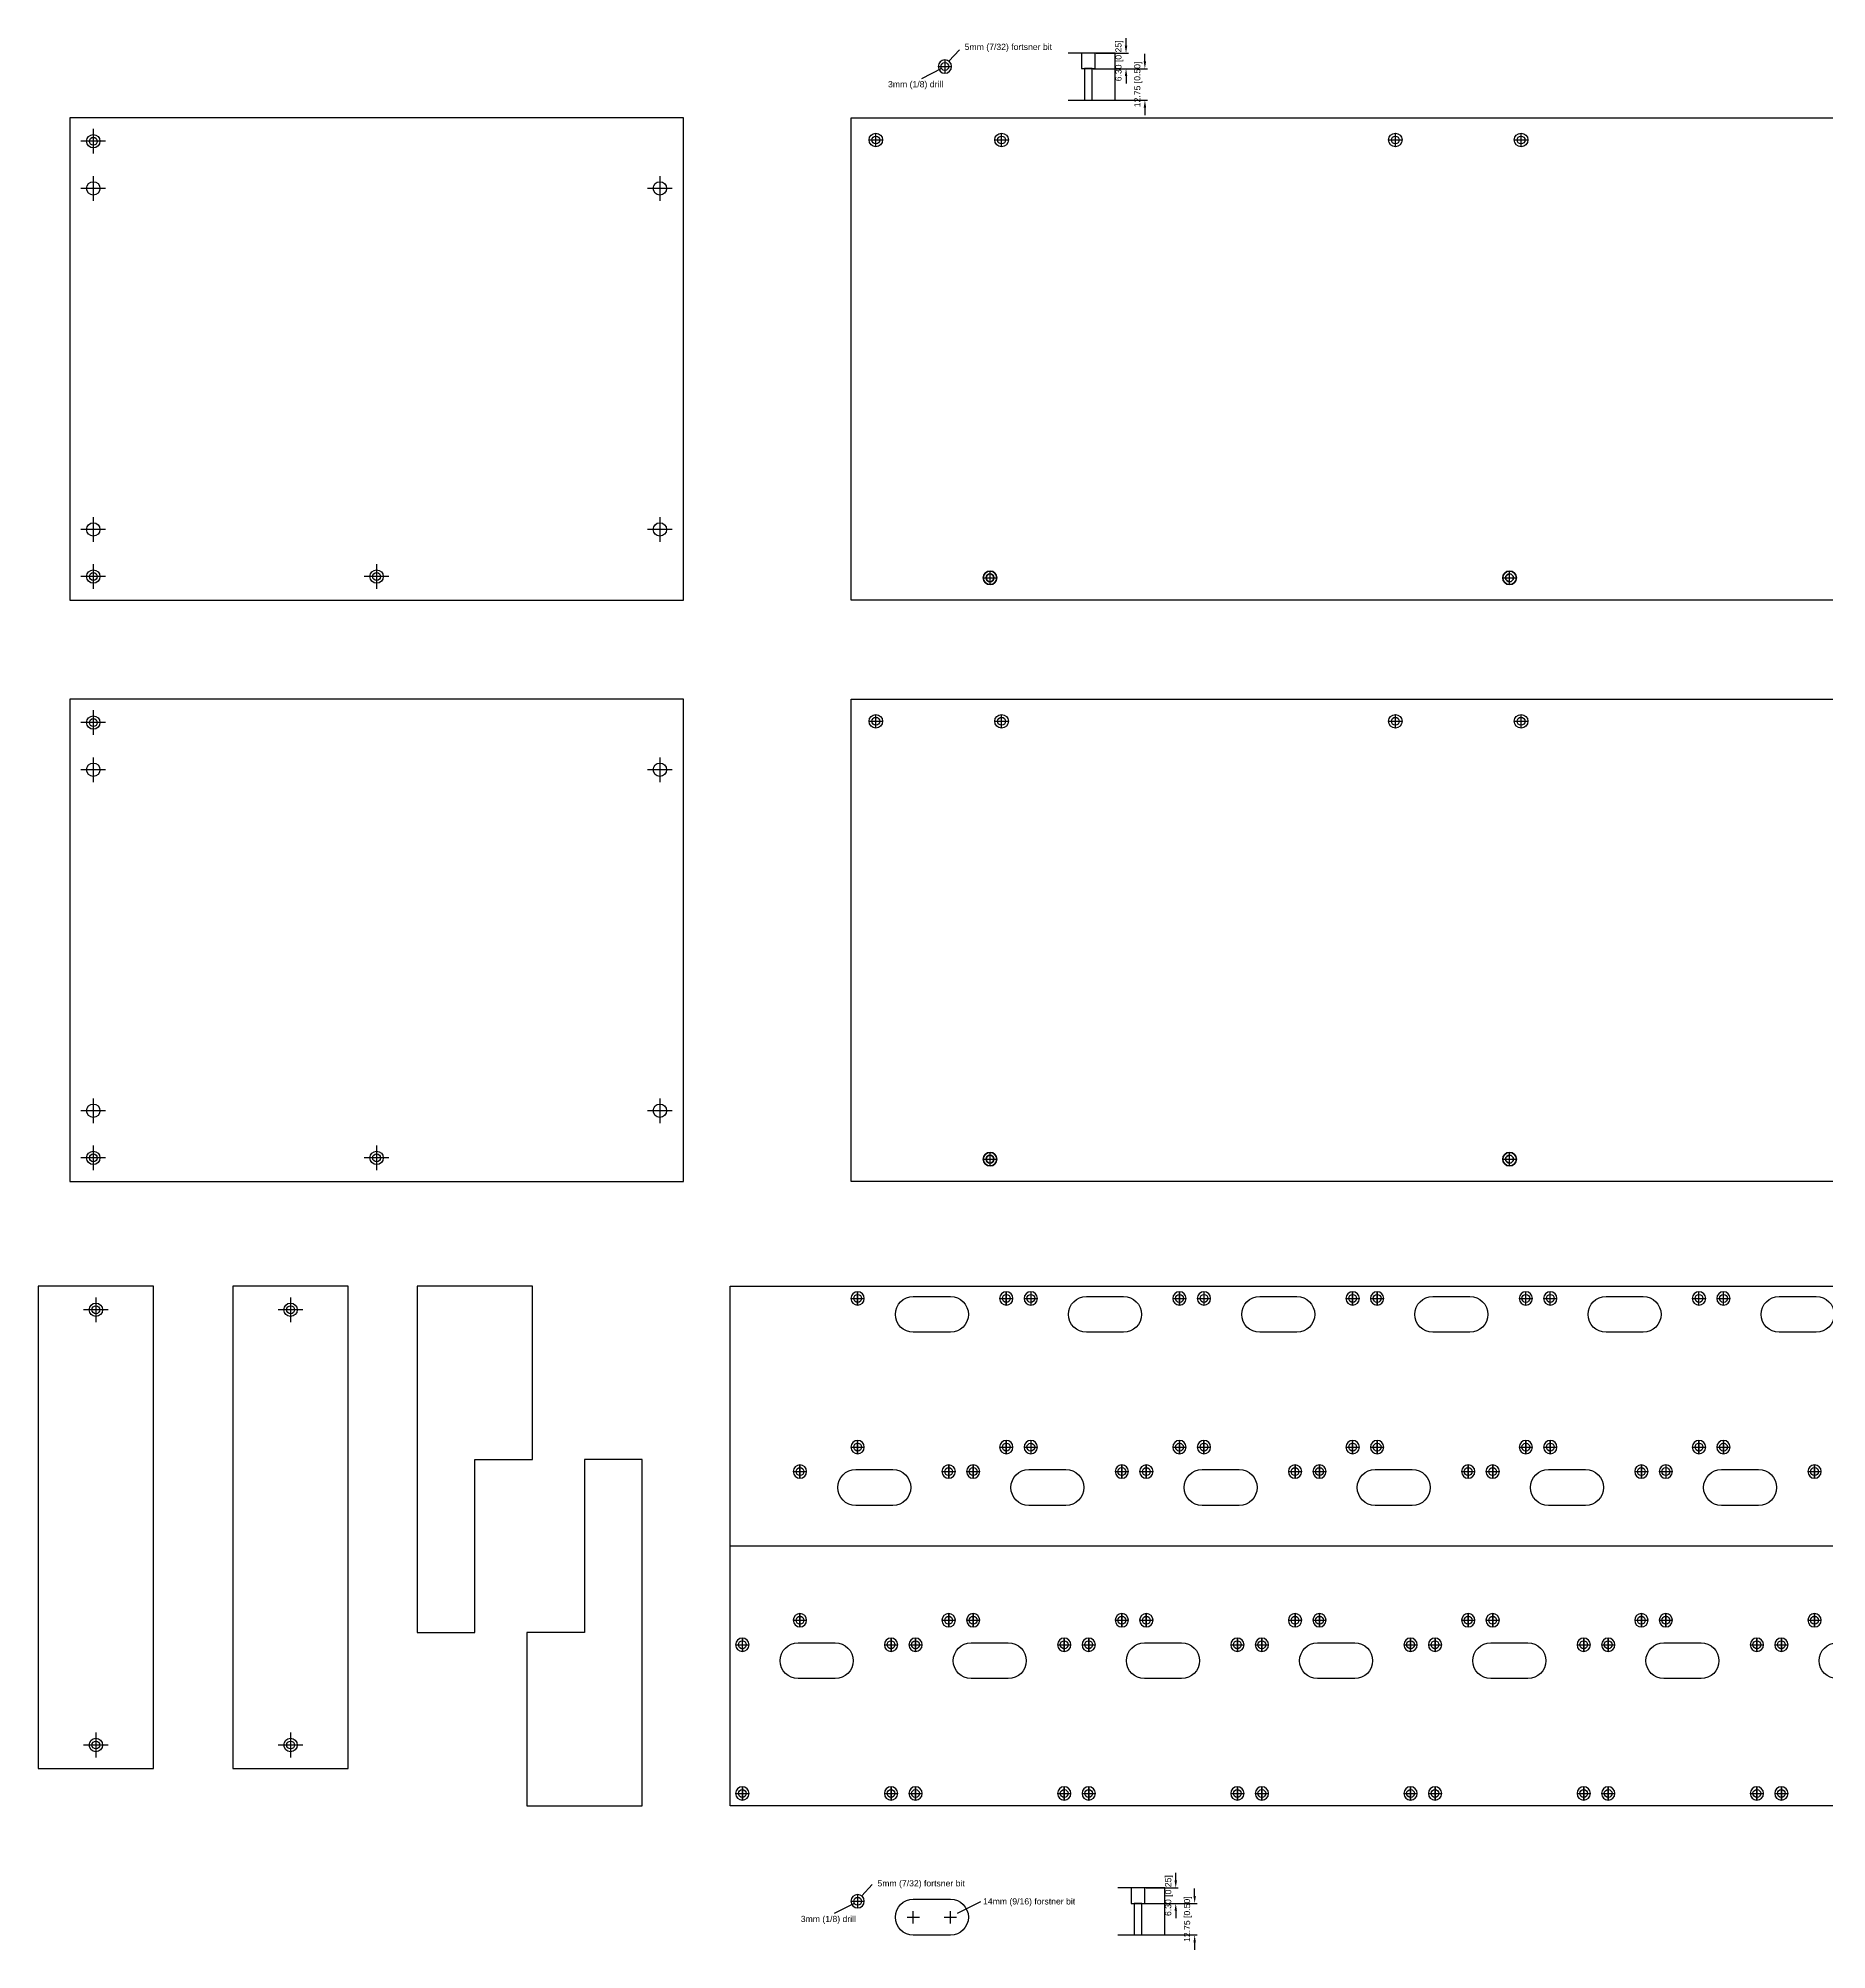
# Model space of a CAD drawing. Extents: x -830 to 619, y -338 to 435.
# Drawn here: x -830 to -107, y -338 to 435 of the extents above; entities that cross this region are included whole.
import ezdxf

# ---------------------------------------------------------------- set-up
doc = ezdxf.new("R2010")
doc.units = 0
doc.layers.get('DEFPOINTS').update_dxf_attribs({"linetype": 'CONTINUOUS'})
doc.layers.add('DEFAULT', color=7, linetype='CONTINUOUS')
doc.styles.add('MILLIMETER_SMALL', font='Arial.ttf')
doc.dimstyles.new('MILLIMETER_SMALL', dxfattribs={"dimtxt": 2.5, "dimasz": 3, "dimexe": 1, "dimexo": 0.5, "dimgap": 0.8, "dimtad": 1, "dimtoh": 1, "dimzin": 1, "dimtxsty": 'MILLIMETER_SMALL', "dimcen": 2.5, "dimadec": 1, "dimazin": 3, "dimtfac": 1, "dimtdec": 4, "dimtix": 1, "dimtofl": 0, "dimtmove": 0, "dimatfit": 3, "dimtolj": 1, "dimtzin": 1})

# ---------------------------------------------------------------- blocks, each defined once
blk = doc.blocks.new('*D1')
at = {"layer": 'DEFAULT', "color": 0}
for p, q in [((-362.44, -315.79), (-362.44, -312.79)), ((-383.3, -318.79), (-361.44, -318.79)), ((-383.48, -331.54), (-361.44, -331.54)), ((-362.44, -334.54), (-362.44, -337.54))]:
    blk.add_line(p, q, dxfattribs=at)
for points in [[(-362.94, -315.79), (-361.94, -315.79), (-362.44, -318.79)], [(-361.94, -334.54), (-362.94, -334.54), (-362.44, -331.54)]]:
    blk.add_solid(points, dxfattribs=at)
at = {"layer": 'DEFPOINTS', "color": 0}
for p in [(-383.8, -318.79), (-383.98, -331.54), (-362.44, -331.54)]:
    blk.add_point(p, dxfattribs=at)
at = {"layer": 'DEFAULT', "color": 0, "insert": (-365.14, -325.16), "char_height": 2.5, "attachment_point": 5, "rotation": 90, "style": 'MILLIMETER_SMALL'}
blk.add_mtext('\\A1;12.75 [0.50]', dxfattribs=at)
blk = doc.blocks.new('*D2')
at = {"layer": 'DEFAULT', "color": 0}
for p, q in [((-370.08, -309.49), (-370.08, -306.49)), ((-382.1, -312.49), (-369.08, -312.49)), ((-382.1, -318.79), (-369.08, -318.79)), ((-370.08, -321.79), (-370.08, -324.79))]:
    blk.add_line(p, q, dxfattribs=at)
for points in [[(-370.58, -309.49), (-369.58, -309.49), (-370.08, -312.49)], [(-369.58, -321.79), (-370.58, -321.79), (-370.08, -318.79)]]:
    blk.add_solid(points, dxfattribs=at)
at = {"layer": 'DEFPOINTS', "color": 0}
for p in [(-382.6, -312.49), (-382.6, -318.79), (-370.08, -318.79)]:
    blk.add_point(p, dxfattribs=at)
at = {"layer": 'DEFAULT', "color": 0, "insert": (-372.78, -315.64), "char_height": 2.5, "attachment_point": 5, "rotation": 90, "style": 'MILLIMETER_SMALL'}
blk.add_mtext('\\A1;6.30 [0.25]', dxfattribs=at)
blk = doc.blocks.new('*D3')
at = {"layer": 'DEFAULT', "color": 0}
for p, q in [((-382.55, 425.86), (-382.55, 428.86)), ((-403.41, 422.86), (-381.55, 422.86)), ((-403.59, 410.11), (-381.55, 410.11)), ((-382.55, 407.11), (-382.55, 404.11))]:
    blk.add_line(p, q, dxfattribs=at)
for points in [[(-383.05, 425.86), (-382.05, 425.86), (-382.55, 422.86)], [(-382.05, 407.11), (-383.05, 407.11), (-382.55, 410.11)]]:
    blk.add_solid(points, dxfattribs=at)
at = {"layer": 'DEFPOINTS', "color": 0}
for p in [(-403.91, 422.86), (-404.09, 410.11), (-382.55, 410.11)]:
    blk.add_point(p, dxfattribs=at)
at = {"layer": 'DEFAULT', "color": 0, "insert": (-385.25, 416.49), "char_height": 2.5, "attachment_point": 5, "rotation": 90, "style": 'MILLIMETER_SMALL'}
blk.add_mtext('\\A1;12.75 [0.50]', dxfattribs=at)
blk = doc.blocks.new('*D4')
at = {"layer": 'DEFAULT', "color": 0}
for p, q in [((-390.18, 432.16), (-390.18, 435.16)), ((-402.21, 429.16), (-389.18, 429.16)), ((-402.21, 422.86), (-389.18, 422.86)), ((-390.18, 419.86), (-390.18, 416.86))]:
    blk.add_line(p, q, dxfattribs=at)
for points in [[(-390.68, 432.16), (-389.68, 432.16), (-390.18, 429.16)], [(-389.68, 419.86), (-390.68, 419.86), (-390.18, 422.86)]]:
    blk.add_solid(points, dxfattribs=at)
at = {"layer": 'DEFPOINTS', "color": 0}
for p in [(-402.71, 429.16), (-402.71, 422.86), (-390.18, 422.86)]:
    blk.add_point(p, dxfattribs=at)
at = {"layer": 'DEFAULT', "color": 0, "insert": (-392.89, 426.01), "char_height": 2.5, "attachment_point": 5, "rotation": 90, "style": 'MILLIMETER_SMALL'}
blk.add_mtext('\\A1;6.30 [0.25]', dxfattribs=at)

msp = doc.modelspace()

# ---------------------------------------------------------------- linework, layer by layer
at = {"layer": 'DEFAULT'}
for p, q in [((-463.415, 426.421, -18), (-463.415, 421.021, -18)), ((-461.779, 425.869, -18), (-457.538, 430.474)), ((-394.564, 429.163), (-413.614, 429.163)), ((-394.564, 410.113), (-394.564, 429.163)), ((-464.757, 422.873, -18), (-472.891, 418.787)), ((-466.115, 423.721, -18), (-460.715, 423.721, -18)), ((-413.614, 410.113), (-394.564, 410.113)), ((-807.641, 398.514, -546.708), (-807.641, 388.514, -546.708)), ((-807.641, 398.514, -546.708), (-807.641, 388.514, -546.708)), ((-491.321, 391.539, -546.762), (-491.321, 396.539, -546.762)), ((-440.496, 391.539, -546.762), (-440.496, 396.539, -546.762)), ((-281.321, 391.539, -546.762), (-281.321, 396.539, -546.762)), ((-230.496, 391.539, -546.762), (-230.496, 396.539, -546.762)), ((-802.641, 393.514, -546.708), (-812.641, 393.514, -546.708)), ((-802.641, 393.514, -546.708), (-812.641, 393.514, -546.708)), ((-493.821, 394.039, -546.762), (-488.821, 394.039, -546.762)), ((-442.996, 394.039, -546.762), (-437.996, 394.039, -546.762)), ((-283.821, 394.039, -546.762), (-278.821, 394.039, -546.762)), ((-232.996, 394.039, -546.762), (-227.996, 394.039, -546.762)), ((-807.641, 379.464, -546.708), (-807.641, 369.464, -546.708)), ((-578.591, 379.464, -546.708), (-578.591, 369.464, -546.708)), ((-802.641, 374.464, -546.708), (-812.641, 374.464, -546.708)), ((-573.591, 374.464, -546.708), (-583.591, 374.464, -546.708)), ((-807.641, 241.614, -546.708), (-807.641, 231.614, -546.708)), ((-578.591, 241.614, -546.708), (-578.591, 231.614, -546.708)), ((-802.641, 236.614, -546.708), (-812.641, 236.614, -546.708)), ((-573.591, 236.614, -546.708), (-583.591, 236.614, -546.708)), ((-802.641, 217.564, -546.708), (-812.641, 217.564, -546.708)), ((-802.641, 217.564, -546.708), (-812.641, 217.564, -546.708)), ((-807.641, 222.564, -546.708), (-807.641, 212.564, -546.708)), ((-807.641, 222.564, -546.708), (-807.641, 212.564, -546.708)), ((-688.116, 217.564, -546.708), (-698.116, 217.564, -546.708)), ((-688.116, 217.564, -546.708), (-698.116, 217.564, -546.708)), ((-693.116, 222.564, -546.708), (-693.116, 212.564, -546.708)), ((-693.116, 222.564, -546.708), (-693.116, 212.564, -546.708)), ((-447.654, 217.039, -546.762), (-442.654, 217.039, -546.762)), ((-445.154, 214.539, -546.762), (-445.154, 219.539, -546.762)), ((-237.654, 217.039, -546.762), (-232.654, 217.039, -546.762)), ((-235.154, 214.539, -546.762), (-235.154, 219.539, -546.762)), ((-807.641, 163.53, -546.708), (-807.641, 153.53, -546.708)), ((-807.641, 163.53, -546.708), (-807.641, 153.53, -546.708)), ((-802.641, 158.53, -546.708), (-812.641, 158.53, -546.708)), ((-802.641, 158.53, -546.708), (-812.641, 158.53, -546.708)), ((-493.821, 159.055, -546.762), (-488.821, 159.055, -546.762)), ((-491.321, 156.555, -546.762), (-491.321, 161.555, -546.762)), ((-442.996, 159.055, -546.762), (-437.996, 159.055, -546.762)), ((-440.496, 156.555, -546.762), (-440.496, 161.555, -546.762)), ((-283.821, 159.055, -546.762), (-278.821, 159.055, -546.762)), ((-281.321, 156.555, -546.762), (-281.321, 161.555, -546.762)), ((-232.996, 159.055, -546.762), (-227.996, 159.055, -546.762)), ((-230.496, 156.555, -546.762), (-230.496, 161.555, -546.762)), ((-802.641, 139.48, -546.708), (-812.641, 139.48, -546.708)), ((-807.641, 144.48, -546.708), (-807.641, 134.48, -546.708)), ((-573.591, 139.48, -546.708), (-583.591, 139.48, -546.708)), ((-578.591, 144.48, -546.708), (-578.591, 134.48, -546.708)), ((-802.641, 1.63, -546.708), (-812.641, 1.63, -546.708)), ((-807.641, 6.63, -546.708), (-807.641, -3.37, -546.708)), ((-573.591, 1.63, -546.708), (-583.591, 1.63, -546.708)), ((-578.591, 6.63, -546.708), (-578.591, -3.37, -546.708)), ((-807.641, -12.42, -546.708), (-807.641, -22.42, -546.708)), ((-807.641, -12.42, -546.708), (-807.641, -22.42, -546.708)), ((-693.116, -12.42, -546.708), (-693.116, -22.42, -546.708)), ((-693.116, -12.42, -546.708), (-693.116, -22.42, -546.708)), ((-445.154, -20.445, -546.762), (-445.154, -15.445, -546.762)), ((-235.154, -20.445, -546.762), (-235.154, -15.445, -546.762)), ((-802.641, -17.42, -546.708), (-812.641, -17.42, -546.708)), ((-802.641, -17.42, -546.708), (-812.641, -17.42, -546.708)), ((-688.116, -17.42, -546.708), (-698.116, -17.42, -546.708)), ((-688.116, -17.42, -546.708), (-698.116, -17.42, -546.708)), ((-447.654, -17.945, -546.762), (-442.654, -17.945, -546.762)), ((-237.654, -17.945, -546.762), (-232.654, -17.945, -546.762)), ((-550.224, -69.296, -18), (616.376, -69.296, -18)), ((-550.224, -279.296, -18), (-550.224, -69.296, -18)), ((-806.597, -73.821, -18), (-806.597, -83.821, -18)), ((-806.597, -73.821, -18), (-806.597, -83.821, -18)), ((-727.884, -73.821, -18), (-727.884, -83.821, -18)), ((-727.884, -73.821, -18), (-727.884, -83.821, -18)), ((-501.376, -74.244, -18), (-495.976, -74.244, -18)), ((-501.176, -74.244, -18), (-496.176, -74.244, -18)), ((-498.676, -71.544, -18), (-498.676, -76.944, -18)), ((-498.676, -76.744, -18), (-498.676, -71.744, -18)), ((-476.159, -73.433, -18), (-461.159, -73.433, -18)), ((-476.159, -73.433, -18), (-461.159, -73.433, -18)), ((-441.273, -74.246, -18), (-435.873, -74.246, -18)), ((-441.073, -74.244, -18), (-436.073, -74.244, -18)), ((-438.573, -71.546, -18), (-438.573, -76.946, -18)), ((-438.573, -76.744, -18), (-438.573, -71.744, -18)), ((-431.376, -74.244, -18), (-425.976, -74.244, -18)), ((-428.676, -71.544, -18), (-428.676, -76.944, -18)), ((-406.159, -73.433, -18), (-391.159, -73.433, -18)), ((-371.273, -74.246, -18), (-365.873, -74.246, -18)), ((-371.073, -74.246, -18), (-366.073, -74.246, -18)), ((-368.573, -71.546, -18), (-368.573, -76.946, -18)), ((-368.573, -76.746, -18), (-368.573, -71.746, -18)), ((-361.376, -74.244, -18), (-355.976, -74.244, -18)), ((-358.676, -71.544, -18), (-358.676, -76.944, -18)), ((-336.159, -73.433, -18), (-321.159, -73.433, -18)), ((-301.273, -74.246, -18), (-295.873, -74.246, -18)), ((-301.073, -74.244, -18), (-296.073, -74.244, -18)), ((-298.573, -71.546, -18), (-298.573, -76.946, -18)), ((-298.573, -76.744, -18), (-298.573, -71.744, -18)), ((-291.376, -74.244, -18), (-285.976, -74.244, -18)), ((-291.176, -74.246, -18), (-286.176, -74.246, -18)), ((-288.676, -71.544, -18), (-288.676, -76.944, -18)), ((-288.676, -76.746, -18), (-288.676, -71.746, -18)), ((-266.159, -73.433, -18), (-251.159, -73.433, -18)), ((-231.073, -74.244, -18), (-226.073, -74.244, -18)), ((-231.073, -74.244, -18), (-226.073, -74.244, -18)), ((-228.573, -76.744, -18), (-228.573, -71.744, -18)), ((-228.573, -76.744, -18), (-228.573, -71.744, -18)), ((-221.176, -74.242, -18), (-216.176, -74.242, -18)), ((-221.176, -74.242, -18), (-216.176, -74.242, -18)), ((-221.176, -74.242, -18), (-216.176, -74.242, -18)), ((-221.176, -74.244, -18), (-216.176, -74.244, -18)), ((-218.676, -76.742, -18), (-218.676, -71.742, -18)), ((-218.676, -76.742, -18), (-218.676, -71.742, -18)), ((-218.676, -76.742, -18), (-218.676, -71.742, -18)), ((-218.676, -76.744, -18), (-218.676, -71.744, -18)), ((-196.159, -73.433, -18), (-181.159, -73.433, -18)), ((-161.073, -74.244, -18), (-156.073, -74.244, -18)), ((-161.073, -74.244, -18), (-156.073, -74.244, -18)), ((-158.573, -76.744, -18), (-158.573, -71.744, -18)), ((-158.573, -76.744, -18), (-158.573, -71.744, -18)), ((-151.176, -74.242, -18), (-146.176, -74.242, -18)), ((-151.176, -74.244, -18), (-146.176, -74.244, -18)), ((-148.676, -76.742, -18), (-148.676, -71.742, -18)), ((-148.676, -76.744, -18), (-148.676, -71.744, -18)), ((-126.159, -73.433, -18), (-111.159, -73.433, -18)), ((-801.597, -78.821, -18), (-811.597, -78.821, -18)), ((-801.597, -78.821, -18), (-811.597, -78.821, -18)), ((-722.884, -78.821, -18), (-732.884, -78.821, -18)), ((-722.884, -78.821, -18), (-732.884, -78.821, -18)), ((-461.159, -87.933, -18), (-476.159, -87.933, -18)), ((-461.159, -87.933, -18), (-476.159, -87.933, -18)), ((-391.159, -87.933, -18), (-406.159, -87.933, -18)), ((-321.159, -87.933, -18), (-336.159, -87.933, -18)), ((-251.159, -87.933, -18), (-266.159, -87.933, -18)), ((-181.159, -87.933, -18), (-196.159, -87.933, -18)), ((-111.159, -87.933, -18), (-126.159, -87.933, -18)), ((-501.376, -134.346, -18), (-495.976, -134.346, -18)), ((-501.176, -134.346, -18), (-496.176, -134.346, -18)), ((-498.676, -131.646, -18), (-498.676, -137.046, -18)), ((-498.676, -136.846, -18), (-498.676, -131.846, -18)), ((-441.273, -134.348, -18), (-435.873, -134.348, -18)), ((-441.073, -134.346, -18), (-436.073, -134.346, -18)), ((-441.073, -134.346, -18), (-436.073, -134.346, -18)), ((-438.573, -131.648, -18), (-438.573, -137.048, -18)), ((-438.573, -136.846, -18), (-438.573, -131.846, -18)), ((-438.573, -136.846, -18), (-438.573, -131.846, -18)), ((-431.376, -134.346, -18), (-425.976, -134.346, -18)), ((-428.676, -131.646, -18), (-428.676, -137.046, -18)), ((-371.273, -134.348, -18), (-365.873, -134.348, -18)), ((-371.073, -134.348, -18), (-366.073, -134.348, -18)), ((-368.573, -131.648, -18), (-368.573, -137.048, -18)), ((-368.573, -136.848, -18), (-368.573, -131.848, -18)), ((-361.376, -134.346, -18), (-355.976, -134.346, -18)), ((-361.176, -134.346, -18), (-356.176, -134.346, -18)), ((-361.176, -134.346, -18), (-356.176, -134.346, -18)), ((-358.676, -131.646, -18), (-358.676, -137.046, -18)), ((-358.676, -136.846, -18), (-358.676, -131.846, -18)), ((-358.676, -136.846, -18), (-358.676, -131.846, -18)), ((-301.273, -134.348, -18), (-295.873, -134.348, -18)), ((-301.073, -134.346, -18), (-296.073, -134.346, -18)), ((-298.573, -131.648, -18), (-298.573, -137.048, -18)), ((-298.573, -136.846, -18), (-298.573, -131.846, -18)), ((-291.376, -134.346, -18), (-285.976, -134.346, -18)), ((-291.176, -134.348, -18), (-286.176, -134.348, -18)), ((-288.676, -131.646, -18), (-288.676, -137.046, -18)), ((-288.676, -136.848, -18), (-288.676, -131.848, -18)), ((-231.273, -134.348, -18), (-225.873, -134.348, -18)), ((-231.073, -134.348, -18), (-226.073, -134.348, -18)), ((-228.573, -131.648, -18), (-228.573, -137.048, -18)), ((-228.573, -136.848, -18), (-228.573, -131.848, -18)), ((-221.376, -134.346, -18), (-215.976, -134.346, -18)), ((-221.176, -134.346, -18), (-216.176, -134.346, -18)), ((-218.676, -131.646, -18), (-218.676, -137.046, -18)), ((-218.676, -136.846, -18), (-218.676, -131.846, -18)), ((-161.273, -134.348, -18), (-155.873, -134.348, -18)), ((-161.073, -134.346, -18), (-156.073, -134.346, -18)), ((-158.573, -131.648, -18), (-158.573, -137.048, -18)), ((-158.573, -136.846, -18), (-158.573, -131.846, -18)), ((-151.376, -134.346, -18), (-145.976, -134.346, -18)), ((-151.176, -134.35, -18), (-146.176, -134.35, -18)), ((-148.676, -131.646, -18), (-148.676, -137.046, -18)), ((-148.676, -136.85, -18), (-148.676, -131.85, -18)), ((-524.676, -144.244, -18), (-519.276, -144.244, -18)), ((-524.476, -144.244, -18), (-519.476, -144.244, -18)), ((-521.976, -141.544, -18), (-521.976, -146.944, -18)), ((-521.976, -146.744, -18), (-521.976, -141.744, -18)), ((-499.459, -143.433, -18), (-484.459, -143.433, -18)), ((-464.573, -144.246, -18), (-459.173, -144.246, -18)), ((-464.373, -144.244, -18), (-459.373, -144.244, -18)), ((-461.873, -141.546, -18), (-461.873, -146.946, -18)), ((-461.873, -146.744, -18), (-461.873, -141.744, -18)), ((-454.676, -144.244, -18), (-449.276, -144.244, -18)), ((-454.476, -144.244, -18), (-449.476, -144.244, -18)), ((-451.976, -141.544, -18), (-451.976, -146.944, -18)), ((-451.976, -146.744, -18), (-451.976, -141.744, -18)), ((-429.459, -143.433, -18), (-414.459, -143.433, -18)), ((-394.573, -144.246, -18), (-389.173, -144.246, -18)), ((-394.373, -144.244, -18), (-389.373, -144.244, -18)), ((-391.873, -141.546, -18), (-391.873, -146.946, -18)), ((-391.873, -146.744, -18), (-391.873, -141.744, -18)), ((-384.676, -144.244, -18), (-379.276, -144.244, -18)), ((-384.476, -144.246, -18), (-379.476, -144.246, -18)), ((-381.976, -141.544, -18), (-381.976, -146.944, -18)), ((-381.976, -146.746, -18), (-381.976, -141.746, -18)), ((-359.459, -143.433, -18), (-344.459, -143.433, -18)), ((-324.573, -144.246, -18), (-319.173, -144.246, -18)), ((-324.373, -144.246, -18), (-319.373, -144.246, -18)), ((-321.873, -141.546, -18), (-321.873, -146.946, -18)), ((-321.873, -146.746, -18), (-321.873, -141.746, -18)), ((-314.676, -144.244, -18), (-309.276, -144.244, -18)), ((-314.476, -144.246, -18), (-309.476, -144.246, -18)), ((-311.976, -141.544, -18), (-311.976, -146.944, -18)), ((-311.976, -146.746, -18), (-311.976, -141.746, -18)), ((-289.459, -143.433, -18), (-274.459, -143.433, -18)), ((-254.573, -144.246, -18), (-249.173, -144.246, -18)), ((-254.373, -144.246, -18), (-249.373, -144.246, -18)), ((-251.873, -141.546, -18), (-251.873, -146.946, -18)), ((-251.873, -146.746, -18), (-251.873, -141.746, -18)), ((-244.676, -144.244, -18), (-239.276, -144.244, -18)), ((-244.476, -144.244, -18), (-239.476, -144.244, -18)), ((-241.976, -141.544, -18), (-241.976, -146.944, -18)), ((-241.976, -146.744, -18), (-241.976, -141.744, -18)), ((-219.459, -143.433, -18), (-204.459, -143.433, -18)), ((-184.573, -144.246, -18), (-179.173, -144.246, -18)), ((-184.373, -144.244, -18), (-179.373, -144.244, -18)), ((-181.873, -141.546, -18), (-181.873, -146.946, -18)), ((-181.873, -146.744, -18), (-181.873, -141.744, -18)), ((-174.676, -144.244, -18), (-169.276, -144.244, -18)), ((-171.976, -141.544, -18), (-171.976, -146.944, -18)), ((-149.459, -143.433, -18), (-134.459, -143.433, -18)), ((-114.573, -144.246, -18), (-109.173, -144.246, -18)), ((-114.373, -144.244, -18), (-109.373, -144.244, -18)), ((-111.873, -141.546, -18), (-111.873, -146.946, -18)), ((-111.873, -146.744, -18), (-111.873, -141.744, -18)), ((-484.459, -157.933, -18), (-499.459, -157.933, -18)), ((-414.459, -157.933, -18), (-429.459, -157.933, -18)), ((-344.459, -157.933, -18), (-359.459, -157.933, -18)), ((-274.459, -157.933, -18), (-289.459, -157.933, -18)), ((-204.459, -157.933, -18), (-219.459, -157.933, -18)), ((-134.459, -157.933, -18), (-149.459, -157.933, -18)), ((-550.224, -174.296, -18), (616.376, -174.296, -18)), ((-524.676, -204.346, -18), (-519.276, -204.346, -18)), ((-524.476, -204.346, -18), (-519.476, -204.346, -18)), ((-521.976, -201.646, -18), (-521.976, -207.046, -18)), ((-521.976, -206.846, -18), (-521.976, -201.846, -18)), ((-464.573, -204.348, -18), (-459.173, -204.348, -18)), ((-464.373, -204.346, -18), (-459.373, -204.346, -18)), ((-461.873, -201.648, -18), (-461.873, -207.048, -18)), ((-461.873, -206.846, -18), (-461.873, -201.846, -18)), ((-454.676, -204.346, -18), (-449.276, -204.346, -18)), ((-454.476, -204.346, -18), (-449.476, -204.346, -18)), ((-451.976, -201.646, -18), (-451.976, -207.046, -18)), ((-451.976, -206.846, -18), (-451.976, -201.846, -18)), ((-394.573, -204.348, -18), (-389.173, -204.348, -18)), ((-394.373, -204.346, -18), (-389.373, -204.346, -18)), ((-391.873, -201.648, -18), (-391.873, -207.048, -18)), ((-391.873, -206.846, -18), (-391.873, -201.846, -18)), ((-384.676, -204.346, -18), (-379.276, -204.346, -18)), ((-384.476, -204.348, -18), (-379.476, -204.348, -18)), ((-381.976, -201.646, -18), (-381.976, -207.046, -18)), ((-381.976, -206.848, -18), (-381.976, -201.848, -18)), ((-324.573, -204.348, -18), (-319.173, -204.348, -18)), ((-324.373, -204.348, -18), (-319.373, -204.348, -18)), ((-321.873, -201.648, -18), (-321.873, -207.048, -18)), ((-321.873, -206.848, -18), (-321.873, -201.848, -18)), ((-314.676, -204.346, -18), (-309.276, -204.346, -18)), ((-314.476, -204.348, -18), (-309.476, -204.348, -18)), ((-311.976, -201.646, -18), (-311.976, -207.046, -18)), ((-311.976, -206.848, -18), (-311.976, -201.848, -18)), ((-254.573, -204.348, -18), (-249.173, -204.348, -18)), ((-254.373, -204.348, -18), (-249.373, -204.348, -18)), ((-251.873, -201.648, -18), (-251.873, -207.048, -18)), ((-251.873, -206.848, -18), (-251.873, -201.848, -18)), ((-244.676, -204.346, -18), (-239.276, -204.346, -18)), ((-244.476, -204.346, -18), (-239.476, -204.346, -18)), ((-241.976, -201.646, -18), (-241.976, -207.046, -18)), ((-241.976, -206.846, -18), (-241.976, -201.846, -18)), ((-184.573, -204.348, -18), (-179.173, -204.348, -18)), ((-184.373, -204.346, -18), (-179.373, -204.346, -18)), ((-181.873, -201.648, -18), (-181.873, -207.048, -18)), ((-181.873, -206.846, -18), (-181.873, -201.846, -18)), ((-174.676, -204.346, -18), (-169.276, -204.346, -18)), ((-174.476, -204.346, -18), (-169.476, -204.346, -18)), ((-171.976, -201.646, -18), (-171.976, -207.046, -18)), ((-171.976, -206.846, -18), (-171.976, -201.846, -18)), ((-114.573, -204.348, -18), (-109.173, -204.348, -18)), ((-114.373, -204.346, -18), (-109.373, -204.346, -18)), ((-111.873, -201.648, -18), (-111.873, -207.048, -18)), ((-111.873, -206.846, -18), (-111.873, -201.846, -18)), ((-547.976, -214.244, -18), (-546.863, -214.244, -18)), ((-547.776, -214.244, -18), (-542.776, -214.244, -18)), ((-545.276, -211.544, -18), (-545.276, -212.656, -18)), ((-545.276, -216.744, -18), (-545.276, -211.744, -18)), ((-545.276, -215.831, -18), (-545.276, -216.944, -18)), ((-543.688, -214.244, -18), (-542.576, -214.244, -18)), ((-522.759, -213.433, -18), (-507.759, -213.433, -18)), ((-487.873, -214.246, -18), (-482.473, -214.246, -18)), ((-487.673, -214.244, -18), (-482.673, -214.244, -18)), ((-485.173, -211.546, -18), (-485.173, -216.946, -18)), ((-485.173, -216.744, -18), (-485.173, -211.744, -18)), ((-477.976, -214.244, -18), (-472.576, -214.244, -18)), ((-477.776, -214.244, -18), (-472.776, -214.244, -18)), ((-475.276, -211.544, -18), (-475.276, -216.944, -18)), ((-475.276, -216.744, -18), (-475.276, -211.744, -18)), ((-452.759, -213.433, -18), (-437.759, -213.433, -18)), ((-417.873, -214.246, -18), (-412.473, -214.246, -18)), ((-417.673, -214.244, -18), (-412.673, -214.244, -18)), ((-415.173, -211.546, -18), (-415.173, -216.946, -18)), ((-415.173, -216.744, -18), (-415.173, -211.744, -18)), ((-407.976, -214.244, -18), (-402.576, -214.244, -18)), ((-407.776, -214.244, -18), (-402.776, -214.244, -18)), ((-405.276, -211.544, -18), (-405.276, -216.944, -18)), ((-405.276, -216.744, -18), (-405.276, -211.744, -18)), ((-382.759, -213.433, -18), (-367.759, -213.433, -18)), ((-347.873, -214.246, -18), (-342.473, -214.246, -18)), ((-347.673, -214.244, -18), (-342.673, -214.244, -18)), ((-345.173, -211.546, -18), (-345.173, -216.946, -18)), ((-345.173, -216.744, -18), (-345.173, -211.744, -18)), ((-337.976, -214.244, -18), (-332.576, -214.244, -18)), ((-337.776, -214.244, -18), (-332.776, -214.244, -18)), ((-335.276, -211.544, -18), (-335.276, -216.944, -18)), ((-335.276, -216.744, -18), (-335.276, -211.744, -18)), ((-312.759, -213.433, -18), (-297.759, -213.433, -18)), ((-277.873, -214.246, -18), (-272.473, -214.246, -18)), ((-277.673, -214.244, -18), (-272.673, -214.244, -18)), ((-275.173, -211.546, -18), (-275.173, -216.946, -18)), ((-275.173, -216.744, -18), (-275.173, -211.744, -18)), ((-267.976, -214.244, -18), (-262.576, -214.244, -18)), ((-267.776, -214.244, -18), (-262.776, -214.244, -18)), ((-265.276, -211.544, -18), (-265.276, -216.944, -18)), ((-265.276, -216.744, -18), (-265.276, -211.744, -18)), ((-242.759, -213.433, -18), (-227.759, -213.433, -18)), ((-207.873, -214.246, -18), (-202.473, -214.246, -18)), ((-207.673, -214.244, -18), (-202.673, -214.244, -18)), ((-205.173, -211.546, -18), (-205.173, -216.946, -18)), ((-205.173, -216.744, -18), (-205.173, -211.744, -18)), ((-197.976, -214.244, -18), (-192.576, -214.244, -18)), ((-197.776, -214.244, -18), (-192.776, -214.244, -18)), ((-195.276, -211.544, -18), (-195.276, -216.944, -18)), ((-195.276, -216.744, -18), (-195.276, -211.744, -18)), ((-172.759, -213.433, -18), (-157.759, -213.433, -18)), ((-137.873, -214.246, -18), (-132.473, -214.246, -18)), ((-137.673, -214.244, -18), (-132.673, -214.244, -18)), ((-135.173, -211.546, -18), (-135.173, -216.946, -18)), ((-135.173, -216.744, -18), (-135.173, -211.744, -18)), ((-127.976, -214.244, -18), (-122.576, -214.244, -18)), ((-127.776, -214.244, -18), (-122.776, -214.244, -18)), ((-125.276, -211.544, -18), (-125.276, -216.944, -18)), ((-125.276, -216.744, -18), (-125.276, -211.744, -18)), ((-507.759, -227.933, -18), (-522.759, -227.933, -18)), ((-437.759, -227.933, -18), (-452.759, -227.933, -18)), ((-367.759, -227.933, -18), (-382.759, -227.933, -18)), ((-297.759, -227.933, -18), (-312.759, -227.933, -18)), ((-227.759, -227.933, -18), (-242.759, -227.933, -18)), ((-157.759, -227.933, -18), (-172.759, -227.933, -18)), ((-801.597, -254.771, -18), (-811.597, -254.771, -18)), ((-801.597, -254.771, -18), (-811.597, -254.771, -18)), ((-806.597, -249.771, -18), (-806.597, -259.771, -18)), ((-806.597, -249.771, -18), (-806.597, -259.771, -18)), ((-722.884, -254.771, -18), (-732.884, -254.771, -18)), ((-722.884, -254.771, -18), (-732.884, -254.771, -18)), ((-727.884, -249.771, -18), (-727.884, -259.771, -18)), ((-727.884, -249.771, -18), (-727.884, -259.771, -18)), ((-547.976, -274.346, -18), (-542.576, -274.346, -18)), ((-547.776, -274.346, -18), (-542.776, -274.346, -18)), ((-545.276, -271.646, -18), (-545.276, -277.046, -18)), ((-545.276, -276.846, -18), (-545.276, -271.846, -18)), ((-487.873, -274.348, -18), (-482.473, -274.348, -18)), ((-487.673, -274.346, -18), (-482.673, -274.346, -18)), ((-485.173, -271.648, -18), (-485.173, -277.048, -18)), ((-485.173, -276.846, -18), (-485.173, -271.846, -18)), ((-477.976, -274.346, -18), (-472.576, -274.346, -18)), ((-477.776, -274.346, -18), (-472.776, -274.346, -18)), ((-475.276, -271.646, -18), (-475.276, -277.046, -18)), ((-475.276, -276.846, -18), (-475.276, -271.846, -18)), ((-417.873, -274.348, -18), (-412.473, -274.348, -18)), ((-417.673, -274.346, -18), (-412.673, -274.346, -18)), ((-415.173, -271.648, -18), (-415.173, -277.048, -18)), ((-415.173, -276.846, -18), (-415.173, -271.846, -18)), ((-407.976, -274.346, -18), (-402.576, -274.346, -18)), ((-407.776, -274.346, -18), (-402.776, -274.346, -18)), ((-405.276, -271.646, -18), (-405.276, -277.046, -18)), ((-405.276, -276.846, -18), (-405.276, -271.846, -18)), ((-347.873, -274.348, -18), (-342.473, -274.348, -18)), ((-347.673, -274.346, -18), (-342.673, -274.346, -18)), ((-345.173, -271.648, -18), (-345.173, -277.048, -18)), ((-345.173, -276.846, -18), (-345.173, -271.846, -18)), ((-337.976, -274.346, -18), (-332.576, -274.346, -18)), ((-337.776, -274.346, -18), (-332.776, -274.346, -18)), ((-335.276, -271.646, -18), (-335.276, -277.046, -18)), ((-335.276, -276.846, -18), (-335.276, -271.846, -18)), ((-277.873, -274.348, -18), (-272.473, -274.348, -18)), ((-277.673, -274.346, -18), (-272.673, -274.346, -18)), ((-275.173, -271.648, -18), (-275.173, -277.048, -18)), ((-275.173, -276.846, -18), (-275.173, -271.846, -18)), ((-267.976, -274.346, -18), (-262.576, -274.346, -18)), ((-267.776, -274.346, -18), (-262.776, -274.346, -18)), ((-265.276, -271.646, -18), (-265.276, -277.046, -18)), ((-265.276, -276.846, -18), (-265.276, -271.846, -18)), ((-207.873, -274.348, -18), (-202.473, -274.348, -18)), ((-207.673, -274.346, -18), (-202.673, -274.346, -18)), ((-205.173, -271.648, -18), (-205.173, -277.048, -18)), ((-205.173, -276.846, -18), (-205.173, -271.846, -18)), ((-197.976, -274.346, -18), (-192.576, -274.346, -18)), ((-197.776, -274.346, -18), (-192.776, -274.346, -18)), ((-195.276, -271.646, -18), (-195.276, -277.046, -18)), ((-195.276, -276.846, -18), (-195.276, -271.846, -18)), ((-137.873, -274.348, -18), (-132.473, -274.348, -18)), ((-137.673, -274.346, -18), (-132.673, -274.346, -18)), ((-135.173, -271.648, -18), (-135.173, -277.048, -18)), ((-135.173, -276.846, -18), (-135.173, -271.846, -18)), ((-127.976, -274.346, -18), (-122.576, -274.346, -18)), ((-127.776, -274.346, -18), (-122.776, -274.346, -18)), ((-125.276, -271.646, -18), (-125.276, -277.046, -18)), ((-125.276, -276.846, -18), (-125.276, -271.846, -18)), ((616.376, -279.296, -18), (-550.224, -279.296, -18)), ((-498.676, -315.229, -18), (-498.676, -320.629, -18)), ((-497.04, -315.781, -18), (-492.799, -311.176)), ((-374.458, -312.487), (-393.508, -312.487)), ((-374.458, -331.537), (-374.458, -312.487)), ((-500.017, -318.778, -18), (-508.151, -322.863)), ((-501.376, -317.929, -18), (-495.976, -317.929, -18)), ((-478.659, -324.368, -18), (-473.659, -324.368, -18)), ((-476.159, -317.118, -18), (-461.159, -317.118, -18)), ((-476.159, -326.868, -18), (-476.159, -321.868, -18)), ((-463.659, -324.368, -18), (-458.659, -324.368, -18)), ((-461.159, -326.868, -18), (-461.159, -321.868, -18)), ((-458.246, -322.768), (-448.806, -318.009)), ((-461.159, -331.618, -18), (-476.159, -331.618, -18)), ((-393.508, -331.537), (-374.458, -331.537))]:
    msp.add_line(p, q, dxfattribs=at)
for points in [[(-408.21, 422.863), (-402.71, 422.863), (-402.71, 429.163), (-408.21, 429.163)], [(-407.01, 410.113), (-403.91, 410.113), (-403.91, 422.863), (-407.01, 422.863)], [(-569.066, 403.039), (-817.166, 403.039), (-817.166, 208.039), (-569.066, 208.039)], [(618.659, 208.039), (-501.341, 208.039), (-501.341, 403.039), (618.659, 403.039)], [(-569.066, 168.055), (-817.166, 168.055), (-817.166, -26.945), (-569.066, -26.945)], [(618.659, -26.945), (-501.341, -26.945), (-501.341, 168.055), (618.659, 168.055)], [(-829.897, -264.296), (-783.297, -264.296), (-783.297, -69.296), (-829.897, -69.296)], [(-829.897, -264.296), (-783.297, -264.296), (-783.297, -69.296), (-829.897, -69.296)], [(-751.184, -264.296), (-704.584, -264.296), (-704.584, -69.296), (-751.184, -69.296)], [(-751.184, -264.296), (-704.584, -264.296), (-704.584, -69.296), (-751.184, -69.296)], [(-653.422, -209.296), (-653.422, -139.296), (-630.122, -139.296), (-630.122, -69.296), (-676.722, -69.296), (-676.722, -209.296)], [(-609.034, -139.296), (-609.034, -209.296), (-632.334, -209.296), (-632.334, -279.296), (-585.734, -279.296), (-585.734, -139.296)], [(-388.104, -318.787), (-382.604, -318.787), (-382.604, -312.487), (-388.104, -312.487)], [(-386.904, -331.537), (-383.804, -331.537), (-383.804, -318.787), (-386.904, -318.787)]]:
    msp.add_lwpolyline(points, close=True, dxfattribs=at)
at = {"layer": 'DEFAULT', "extrusion": (0, 0, -1)}
for centre, radius in [((463.415, 423.721, 18), 2.7), ((445.154, 217.039, 546.762), 2.75), ((445.154, 217.039, 546.762), 1.587), ((235.154, 217.039, 546.762), 2.75), ((235.154, 217.039, 546.762), 1.587), ((445.154, -17.945, 546.762), 2.75), ((235.154, -17.945, 546.762), 2.75), ((445.154, -17.945, 546.762), 1.587), ((235.154, -17.945, 546.762), 1.587), ((498.676, -74.244, 18), 2.7), ((498.676, -74.244, 18), 2.7), ((438.573, -74.246, 18), 2.7), ((438.573, -74.246, 18), 2.7), ((428.676, -74.244, 18), 2.7), ((428.676, -74.244, 18), 2.7), ((368.573, -74.246, 18), 2.7), ((368.573, -74.246, 18), 2.7), ((358.676, -74.244, 18), 2.7), ((358.676, -74.244, 18), 2.7), ((298.573, -74.246, 18), 2.7), ((298.573, -74.246, 18), 2.7), ((288.676, -74.244, 18), 2.7), ((288.676, -74.244, 18), 2.7), ((228.573, -74.244, 18), 2.7), ((218.676, -74.242, 18), 2.7), ((158.573, -74.244, 18), 2.7), ((148.676, -74.242, 18), 2.7), ((498.676, -134.346, 18), 2.7), ((498.676, -134.346, 18), 2.7), ((438.573, -134.348, 18), 2.7), ((438.573, -134.348, 18), 2.7), ((428.676, -134.346, 18), 2.7), ((428.676, -134.346, 18), 2.7), ((368.573, -134.348, 18), 2.7), ((368.573, -134.348, 18), 2.7), ((358.676, -134.346, 18), 2.7), ((358.676, -134.346, 18), 2.7), ((298.573, -134.348, 18), 2.7), ((298.573, -134.348, 18), 2.7), ((288.676, -134.346, 18), 2.7), ((288.676, -134.346, 18), 2.7), ((228.573, -134.348, 18), 2.7), ((228.573, -134.348, 18), 2.7), ((218.676, -134.346, 18), 2.7), ((218.676, -134.346, 18), 2.7), ((158.573, -134.348, 18), 2.7), ((158.573, -134.348, 18), 2.7), ((148.676, -134.346, 18), 2.7), ((148.676, -134.346, 18), 2.7), ((521.976, -144.244, 18), 2.7), ((521.976, -144.244, 18), 2.7), ((461.873, -144.246, 18), 2.7), ((461.873, -144.246, 18), 2.7), ((451.976, -144.244, 18), 2.7), ((451.976, -144.244, 18), 2.7), ((391.873, -144.246, 18), 2.7), ((391.873, -144.246, 18), 2.7), ((381.976, -144.244, 18), 2.7), ((381.976, -144.244, 18), 2.7), ((321.873, -144.246, 18), 2.7), ((321.873, -144.246, 18), 2.7), ((311.976, -144.244, 18), 2.7), ((311.976, -144.244, 18), 2.7), ((251.873, -144.246, 18), 2.7), ((251.873, -144.246, 18), 2.7), ((241.976, -144.244, 18), 2.7), ((241.976, -144.244, 18), 2.7), ((181.873, -144.246, 18), 2.7), ((181.873, -144.246, 18), 2.7), ((171.976, -144.244, 18), 2.7), ((171.976, -144.244, 18), 2.7), ((111.873, -144.246, 18), 2.7), ((111.873, -144.246, 18), 2.7), ((521.976, -204.346, 18), 2.7), ((521.976, -204.346, 18), 2.7), ((461.873, -204.348, 18), 2.7), ((461.873, -204.348, 18), 2.7), ((451.976, -204.346, 18), 2.7), ((451.976, -204.346, 18), 2.7), ((391.873, -204.348, 18), 2.7), ((391.873, -204.348, 18), 2.7), ((381.976, -204.346, 18), 2.7), ((381.976, -204.346, 18), 2.7), ((321.873, -204.348, 18), 2.7), ((321.873, -204.348, 18), 2.7), ((311.976, -204.346, 18), 2.7), ((311.976, -204.346, 18), 2.7), ((251.873, -204.348, 18), 2.7), ((251.873, -204.348, 18), 2.7), ((241.976, -204.346, 18), 2.7), ((241.976, -204.346, 18), 2.7), ((181.873, -204.348, 18), 2.7), ((181.873, -204.348, 18), 2.7), ((171.976, -204.346, 18), 2.7), ((171.976, -204.346, 18), 2.7), ((111.873, -204.348, 18), 2.7), ((111.873, -204.348, 18), 2.7), ((545.276, -214.244, 18), 2.7), ((545.276, -214.244, 18), 2.7), ((485.173, -214.246, 18), 2.7), ((485.173, -214.246, 18), 2.7), ((475.276, -214.244, 18), 2.7), ((475.276, -214.244, 18), 2.7), ((415.173, -214.246, 18), 2.7), ((415.173, -214.246, 18), 2.7), ((405.276, -214.244, 18), 2.7), ((405.276, -214.244, 18), 2.7), ((345.173, -214.246, 18), 2.7), ((345.173, -214.246, 18), 2.7), ((335.276, -214.244, 18), 2.7), ((335.276, -214.244, 18), 2.7), ((275.173, -214.246, 18), 2.7), ((275.173, -214.246, 18), 2.7), ((265.276, -214.244, 18), 2.7), ((265.276, -214.244, 18), 2.7), ((205.173, -214.246, 18), 2.7), ((205.173, -214.246, 18), 2.7), ((195.276, -214.244, 18), 2.7), ((195.276, -214.244, 18), 2.7), ((135.173, -214.246, 18), 2.7), ((135.173, -214.246, 18), 2.7), ((125.276, -214.244, 18), 2.7), ((125.276, -214.244, 18), 2.7), ((545.276, -274.346, 18), 2.7), ((545.276, -274.346, 18), 2.7), ((485.173, -274.348, 18), 2.7), ((485.173, -274.348, 18), 2.7), ((475.276, -274.346, 18), 2.7), ((475.276, -274.346, 18), 2.7), ((415.173, -274.348, 18), 2.7), ((415.173, -274.348, 18), 2.7), ((405.276, -274.346, 18), 2.7), ((405.276, -274.346, 18), 2.7), ((345.173, -274.348, 18), 2.7), ((345.173, -274.348, 18), 2.7), ((335.276, -274.346, 18), 2.7), ((335.276, -274.346, 18), 2.7), ((275.173, -274.348, 18), 2.7), ((275.173, -274.348, 18), 2.7), ((265.276, -274.346, 18), 2.7), ((265.276, -274.346, 18), 2.7), ((205.173, -274.348, 18), 2.7), ((205.173, -274.348, 18), 2.7), ((195.276, -274.346, 18), 2.7), ((195.276, -274.346, 18), 2.7), ((135.173, -274.348, 18), 2.7), ((135.173, -274.348, 18), 2.7), ((125.276, -274.346, 18), 2.7), ((125.276, -274.346, 18), 2.7), ((498.676, -317.929, 18), 2.7)]:
    msp.add_circle(centre, radius, dxfattribs=at)
at = {"layer": 'DEFAULT'}
for centre, radius in [((-463.415, 423.721, -18), 1.587), ((-807.641, 393.514, -546.708), 2.705), ((-807.641, 393.514, -546.708), 1.587), ((-491.321, 394.039, -546.762), 2.75), ((-491.321, 394.039, -546.762), 1.587), ((-491.321, 394.039, -546.762), 1.587), ((-491.321, 394.039, -546.762), 1.587), ((-440.496, 394.039, -546.762), 2.75), ((-440.496, 394.039, -546.762), 2.75), ((-440.496, 394.039, -546.762), 1.587), ((-440.496, 394.039, -546.762), 1.587), ((-281.321, 394.039, -546.762), 2.75), ((-281.321, 394.039, -546.762), 2.75), ((-281.321, 394.039, -546.762), 1.587), ((-281.321, 394.039, -546.762), 1.587), ((-281.321, 394.039, -546.762), 1.587), ((-281.321, 394.039, -546.762), 1.587), ((-230.496, 394.039, -546.762), 2.75), ((-230.496, 394.039, -546.762), 2.75), ((-230.496, 394.039, -546.762), 2.75), ((-230.496, 394.039, -546.762), 1.587), ((-230.496, 394.039, -546.762), 1.587), ((-230.496, 394.039, -546.762), 1.587), ((-807.641, 374.464, -546.708), 2.705), ((-578.591, 374.464, -546.708), 2.705), ((-807.641, 236.614, -546.708), 2.705), ((-578.591, 236.614, -546.708), 2.705), ((-807.641, 217.564, -546.708), 2.705), ((-807.641, 217.564, -546.708), 1.587), ((-693.116, 217.564, -546.708), 2.705), ((-693.116, 217.564, -546.708), 1.587), ((-445.154, 217.039, -546.762), 2.75), ((-445.154, 217.039, -546.762), 2.75), ((-445.154, 217.039, -546.762), 1.587), ((-445.154, 217.039, -546.762), 1.587), ((-235.154, 217.039, -546.762), 2.75), ((-235.154, 217.039, -546.762), 2.75), ((-235.154, 217.039, -546.762), 1.587), ((-235.154, 217.039, -546.762), 1.587), ((-807.641, 158.53, -546.708), 2.705), ((-807.641, 158.53, -546.708), 1.587), ((-491.321, 159.055, -546.762), 2.75), ((-491.321, 159.055, -546.762), 1.587), ((-491.321, 159.055, -546.762), 1.587), ((-491.321, 159.055, -546.762), 1.587), ((-440.496, 159.055, -546.762), 2.75), ((-440.496, 159.055, -546.762), 2.75), ((-440.496, 159.055, -546.762), 1.587), ((-440.496, 159.055, -546.762), 1.587), ((-281.321, 159.055, -546.762), 2.75), ((-281.321, 159.055, -546.762), 2.75), ((-281.321, 159.055, -546.762), 1.587), ((-281.321, 159.055, -546.762), 1.587), ((-281.321, 159.055, -546.762), 1.587), ((-281.321, 159.055, -546.762), 1.587), ((-230.496, 159.055, -546.762), 2.75), ((-230.496, 159.055, -546.762), 2.75), ((-230.496, 159.055, -546.762), 2.75), ((-230.496, 159.055, -546.762), 1.587), ((-230.496, 159.055, -546.762), 1.587), ((-230.496, 159.055, -546.762), 1.587), ((-807.641, 139.48, -546.708), 2.705), ((-578.591, 139.48, -546.708), 2.705), ((-807.641, 1.63, -546.708), 2.705), ((-578.591, 1.63, -546.708), 2.705), ((-807.641, -17.42, -546.708), 2.705), ((-693.116, -17.42, -546.708), 2.705), ((-445.154, -17.945, -546.762), 2.75), ((-445.154, -17.945, -546.762), 2.75), ((-235.154, -17.945, -546.762), 2.75), ((-235.154, -17.945, -546.762), 2.75), ((-807.641, -17.42, -546.708), 1.587), ((-693.116, -17.42, -546.708), 1.587), ((-445.154, -17.945, -546.762), 1.587), ((-445.154, -17.945, -546.762), 1.587), ((-235.154, -17.945, -546.762), 1.587), ((-235.154, -17.945, -546.762), 1.587), ((-806.597, -78.821, -18), 2.705), ((-806.597, -78.821, -18), 1.587), ((-727.884, -78.821, -18), 2.705), ((-727.884, -78.821, -18), 1.587), ((-498.676, -74.244, -18), 1.587), ((-438.573, -74.244, -18), 1.587), ((-428.676, -74.246, -18), 1.587), ((-368.573, -74.246, -18), 1.587), ((-358.676, -74.244, -18), 1.587), ((-298.573, -74.244, -18), 1.587), ((-288.676, -74.246, -18), 1.587), ((-228.573, -74.246, -18), 1.587), ((-218.676, -74.244, -18), 1.587), ((-158.573, -74.244, -18), 1.587), ((-148.676, -74.247, -18), 1.587), ((-498.676, -134.346, -18), 1.587), ((-438.573, -134.346, -18), 1.587), ((-428.676, -134.348, -18), 1.587), ((-368.573, -134.348, -18), 1.587), ((-358.676, -134.346, -18), 1.587), ((-298.573, -134.346, -18), 1.587), ((-288.676, -134.348, -18), 1.587), ((-228.573, -134.348, -18), 1.587), ((-218.676, -134.346, -18), 1.587), ((-158.573, -134.346, -18), 1.587), ((-148.676, -134.35, -18), 1.587), ((-521.976, -144.244, -18), 1.587), ((-461.873, -144.244, -18), 1.587), ((-451.976, -144.244, -18), 1.587), ((-391.873, -144.244, -18), 1.587), ((-381.976, -144.246, -18), 1.587), ((-321.873, -144.246, -18), 1.587), ((-311.976, -144.246, -18), 1.587), ((-251.873, -144.246, -18), 1.587), ((-241.976, -144.244, -18), 1.587), ((-181.873, -144.244, -18), 1.587), ((-171.976, -144.244, -18), 1.587), ((-111.873, -144.244, -18), 1.587), ((-521.976, -204.346, -18), 1.587), ((-461.873, -204.346, -18), 1.587), ((-451.976, -204.346, -18), 1.587), ((-391.873, -204.346, -18), 1.587), ((-381.976, -204.348, -18), 1.587), ((-321.873, -204.348, -18), 1.587), ((-311.976, -204.348, -18), 1.587), ((-251.873, -204.348, -18), 1.587), ((-241.976, -204.346, -18), 1.587), ((-181.873, -204.346, -18), 1.587), ((-171.976, -204.346, -18), 1.587), ((-111.873, -204.346, -18), 1.587), ((-545.276, -214.244, -18), 1.587), ((-545.276, -214.244, -18), 1.587), ((-485.173, -214.244, -18), 1.587), ((-475.276, -214.244, -18), 1.587), ((-415.173, -214.244, -18), 1.587), ((-405.276, -214.244, -18), 1.587), ((-345.173, -214.244, -18), 1.587), ((-335.276, -214.244, -18), 1.587), ((-275.173, -214.244, -18), 1.587), ((-265.276, -214.244, -18), 1.587), ((-205.173, -214.244, -18), 1.587), ((-195.276, -214.244, -18), 1.587), ((-135.173, -214.244, -18), 1.587), ((-125.276, -214.244, -18), 1.587), ((-806.597, -254.771, -18), 2.705), ((-806.597, -254.771, -18), 1.587), ((-727.884, -254.771, -18), 2.705), ((-727.884, -254.771, -18), 1.587), ((-545.276, -274.346, -18), 1.587), ((-485.173, -274.346, -18), 1.587), ((-475.276, -274.346, -18), 1.587), ((-415.173, -274.346, -18), 1.587), ((-405.276, -274.346, -18), 1.587), ((-345.173, -274.346, -18), 1.587), ((-335.276, -274.346, -18), 1.587), ((-275.173, -274.346, -18), 1.587), ((-265.276, -274.346, -18), 1.587), ((-205.173, -274.346, -18), 1.587), ((-195.276, -274.346, -18), 1.587), ((-135.173, -274.346, -18), 1.587), ((-125.276, -274.346, -18), 1.587), ((-498.676, -317.929, -18), 1.587)]:
    msp.add_circle(centre, radius, dxfattribs=at)
at = {"layer": 'DEFAULT', "extrusion": (0, 0, -1)}
for centre, start, end in [((476.159, -80.683, 18), 270, 90), ((476.159, -80.683, 18), 270, 90), ((461.159, -80.683, 18), 90, 270), ((461.159, -80.683, 18), 90, 270), ((406.159, -80.683, 18), 270, 90), ((391.159, -80.683, 18), 90, 270), ((336.159, -80.683, 18), 270, 90), ((321.159, -80.683, 18), 90, 270), ((266.159, -80.683, 18), 270, 90), ((251.159, -80.683, 18), 90, 270), ((196.159, -80.683, 18), 270, 90), ((181.159, -80.683, 18), 90, 270), ((126.159, -80.683, 18), 270, 90), ((111.159, -80.683, 18), 90, 270), ((499.459, -150.683, 18), 270, 90), ((484.459, -150.683, 18), 90, 270), ((429.459, -150.683, 18), 270, 90), ((414.459, -150.683, 18), 90, 270), ((359.459, -150.683, 18), 270, 90), ((344.459, -150.683, 18), 90, 270), ((289.459, -150.683, 18), 270, 90), ((274.459, -150.683, 18), 90, 270), ((219.459, -150.683, 18), 270, 90), ((204.459, -150.683, 18), 90, 270), ((149.459, -150.683, 18), 270, 90), ((134.459, -150.683, 18), 90, 270), ((522.759, -220.683, 18), 270, 90), ((507.759, -220.683, 18), 90, 270), ((452.759, -220.683, 18), 270, 90), ((437.759, -220.683, 18), 90, 270), ((382.759, -220.683, 18), 270, 90), ((367.759, -220.683, 18), 90, 270), ((312.759, -220.683, 18), 270, 90), ((297.759, -220.683, 18), 90, 270), ((242.759, -220.683, 18), 270, 90), ((227.759, -220.683, 18), 90, 270), ((172.759, -220.683, 18), 270, 90), ((157.759, -220.683, 18), 90, 270), ((102.759, -220.683, 18), 270, 90), ((476.159, -324.368, 18), 270, 90), ((461.159, -324.368, 18), 90, 270)]:
    msp.add_arc(centre, 7.25, start, end, dxfattribs=at)

# ---------------------------------------------------------------- texts
at = {"layer": 'DEFAULT', "char_height": 2.5, "attachment_point": 1, "style": 'MILLIMETER_SMALL'}
for s, insert, width in [('5mm (7/32) fortsner bit', (-455.408, 432.907), 75.19022), ('3mm (1/8) drill', (-486.395, 417.816), 48.88587), ('5mm (7/32) fortsner bit', (-490.668, -309.422), 75.19022), ('14mm (9/16) forstner bit', (-447.987, -316.722), 79.04891), ('3mm (1/8) drill', (-521.656, -323.834), 48.88587)]:
    msp.add_mtext(s, dxfattribs=dict(at, insert=insert, width=width))

# ---------------------------------------------------------------- dimensions: what is measured, and where the dimension line sits
at = {"layer": 'DEFAULT'}
for base, p1, p2, picture, middle in [((-390.181, 422.863), (-402.71, 429.163), (-402.71, 422.863), '*D4', (-392.886, 426.013)), ((-382.546, 410.113), (-403.91, 422.863), (-404.089, 410.113), '*D3', (-385.251, 416.488)), ((-370.075, -318.787), (-382.604, -312.487), (-382.604, -318.787), '*D2', (-372.78, -315.637)), ((-362.44, -331.537), (-383.804, -318.787), (-383.983, -331.537), '*D1', (-365.145, -325.162))]:
    dim = msp.add_linear_dim(base=base, p1=p1, p2=p2, angle=90, dimstyle='MILLIMETER_SMALL', override={"dimscale": 1, "dimtih": 0, "dimtoh": 0, "dimlfac": 1, "dimsah": 0}, dxfattribs=at)
    dim.commit()
    dim.dimension.update_dxf_attribs({"geometry": picture, "text_midpoint": middle})

doc.saveas('drawing.dxf')
